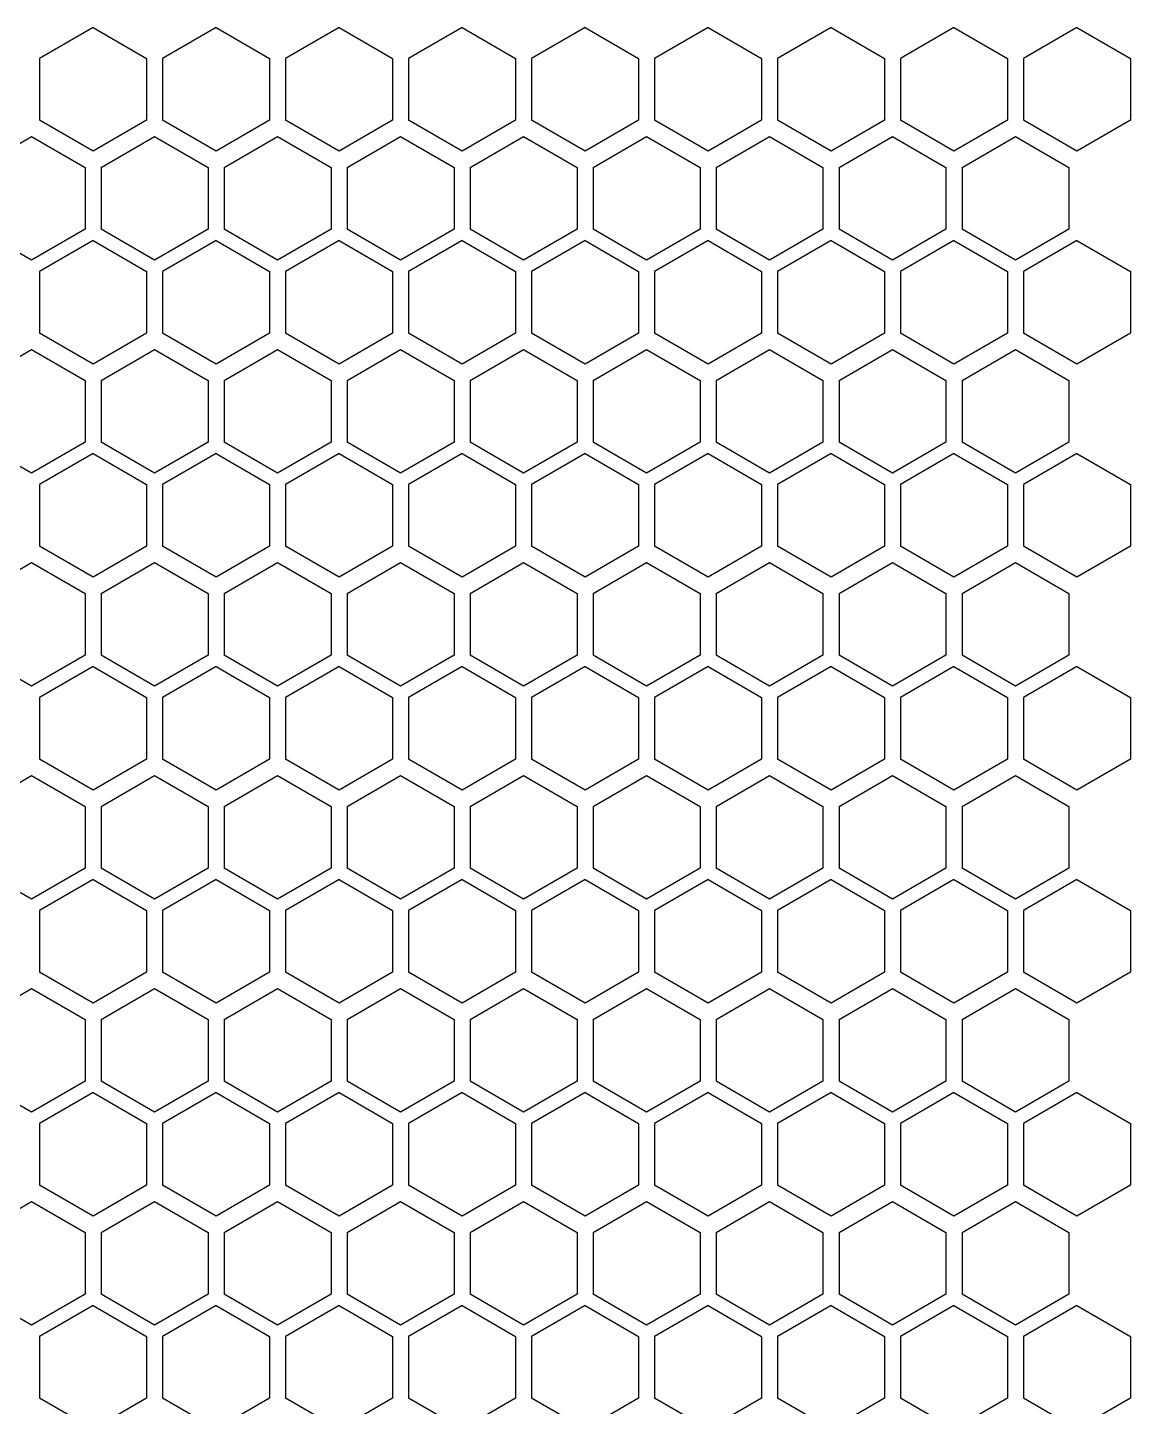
# Model space of a CAD drawing. Header units: millimetres. Extents: x 55614 to 110757, y -66981 to -47484.
# Drawn here: x 78131.7 to 78214.2, y -54660.6 to -54557.5 of the extents above; entities that cross this region are included whole.
import ezdxf

# ---------------------------------------------------------------- set-up
doc = ezdxf.new("R2010")
doc.units = ezdxf.units.MM
doc.layers.add('4215-0412-2-1_0', color=7, linetype='Continuous')
doc.layers.add('THICK', color=7, linetype='Continuous', lineweight=0)

# ---------------------------------------------------------------- blocks, each defined once
blk = doc.blocks.new('RU67I6756')
at = {"layer": '4215-0412-2-1_0', "color": 0, "linetype": 'Continuous'}
for p, q in [((24837.46, 16579.35), (24833.46, 16577.04)), ((24837.46, 16579.35), (24841.46, 16577.04)), ((24846.66, 16579.35), (24842.66, 16577.04)), ((24846.66, 16579.35), (24850.66, 16577.04)), ((24855.86, 16579.35), (24851.86, 16577.04)), ((24855.86, 16579.35), (24859.86, 16577.04)), ((24865.06, 16579.35), (24861.06, 16577.04)), ((24865.06, 16579.35), (24869.06, 16577.04)), ((24874.26, 16579.35), (24870.26, 16577.04)), ((24874.26, 16579.35), (24878.26, 16577.04)), ((24883.46, 16579.35), (24879.46, 16577.04)), ((24883.46, 16579.35), (24887.46, 16577.04)), ((24892.66, 16579.35), (24888.66, 16577.04)), ((24892.66, 16579.35), (24896.66, 16577.04)), ((24901.86, 16579.35), (24897.86, 16577.04)), ((24901.86, 16579.35), (24905.86, 16577.04)), ((24911.06, 16579.35), (24907.06, 16577.04)), ((24911.06, 16579.35), (24915.06, 16577.04)), ((24833.46, 16577.04), (24833.46, 16572.42)), ((24841.46, 16577.04), (24841.46, 16572.42)), ((24842.66, 16577.04), (24842.66, 16572.42)), ((24850.66, 16577.04), (24850.66, 16572.42)), ((24851.86, 16577.04), (24851.86, 16572.42)), ((24859.86, 16577.04), (24859.86, 16572.42)), ((24861.06, 16577.04), (24861.06, 16572.42)), ((24869.06, 16577.04), (24869.06, 16572.42)), ((24870.26, 16577.04), (24870.26, 16572.42)), ((24878.26, 16577.04), (24878.26, 16572.42)), ((24879.46, 16577.04), (24879.46, 16572.42)), ((24887.46, 16577.04), (24887.46, 16572.42)), ((24888.66, 16577.04), (24888.66, 16572.42)), ((24896.66, 16577.04), (24896.66, 16572.42)), ((24897.86, 16577.04), (24897.86, 16572.42)), ((24905.86, 16577.04), (24905.86, 16572.42)), ((24907.06, 16577.04), (24907.06, 16572.42)), ((24915.06, 16577.04), (24915.06, 16572.42)), ((24837.46, 16570.11), (24833.46, 16572.42)), ((24841.46, 16572.42), (24837.46, 16570.11)), ((24846.66, 16570.11), (24842.66, 16572.42)), ((24850.66, 16572.42), (24846.66, 16570.11)), ((24855.86, 16570.11), (24851.86, 16572.42)), ((24859.86, 16572.42), (24855.86, 16570.11)), ((24865.06, 16570.11), (24861.06, 16572.42)), ((24869.06, 16572.42), (24865.06, 16570.11)), ((24874.26, 16570.11), (24870.26, 16572.42)), ((24878.26, 16572.42), (24874.26, 16570.11)), ((24883.46, 16570.11), (24879.46, 16572.42)), ((24887.46, 16572.42), (24883.46, 16570.11)), ((24892.66, 16570.11), (24888.66, 16572.42)), ((24896.66, 16572.42), (24892.66, 16570.11)), ((24901.86, 16570.11), (24897.86, 16572.42)), ((24905.86, 16572.42), (24901.86, 16570.11)), ((24911.06, 16570.11), (24907.06, 16572.42)), ((24915.06, 16572.42), (24911.06, 16570.11)), ((24828.86, 16568.89), (24832.86, 16571.2)), ((24832.86, 16571.2), (24836.86, 16568.89)), ((24838.06, 16568.89), (24842.06, 16571.2)), ((24842.06, 16571.2), (24846.06, 16568.89)), ((24847.26, 16568.89), (24851.26, 16571.2)), ((24851.26, 16571.2), (24855.26, 16568.89)), ((24856.46, 16568.89), (24860.46, 16571.2)), ((24860.46, 16571.2), (24864.46, 16568.89)), ((24865.66, 16568.89), (24869.66, 16571.2)), ((24869.66, 16571.2), (24873.66, 16568.89)), ((24874.86, 16568.89), (24878.86, 16571.2)), ((24878.86, 16571.2), (24882.86, 16568.89)), ((24884.06, 16568.89), (24888.06, 16571.2)), ((24888.06, 16571.2), (24892.06, 16568.89)), ((24893.26, 16568.89), (24897.26, 16571.2)), ((24897.26, 16571.2), (24901.26, 16568.89)), ((24902.46, 16568.89), (24906.46, 16571.2)), ((24906.46, 16571.2), (24910.46, 16568.89)), ((24836.86, 16568.89), (24836.86, 16564.27)), ((24838.06, 16568.89), (24838.06, 16564.27)), ((24846.06, 16568.89), (24846.06, 16564.27)), ((24847.26, 16568.89), (24847.26, 16564.27)), ((24855.26, 16568.89), (24855.26, 16564.27)), ((24856.46, 16568.89), (24856.46, 16564.27)), ((24864.46, 16568.89), (24864.46, 16564.27)), ((24865.66, 16568.89), (24865.66, 16564.27)), ((24873.66, 16568.89), (24873.66, 16564.27)), ((24874.86, 16568.89), (24874.86, 16564.27)), ((24882.86, 16568.89), (24882.86, 16564.27)), ((24884.06, 16568.89), (24884.06, 16564.27)), ((24892.06, 16568.89), (24892.06, 16564.27)), ((24893.26, 16568.89), (24893.26, 16564.27)), ((24901.26, 16568.89), (24901.26, 16564.27)), ((24902.46, 16568.89), (24902.46, 16564.27)), ((24910.46, 16568.89), (24910.46, 16564.27)), ((24832.86, 16561.96), (24828.86, 16564.27)), ((24836.86, 16564.27), (24832.86, 16561.96)), ((24842.06, 16561.96), (24838.06, 16564.27)), ((24846.06, 16564.27), (24842.06, 16561.96)), ((24851.26, 16561.96), (24847.26, 16564.27)), ((24855.26, 16564.27), (24851.26, 16561.96)), ((24860.46, 16561.96), (24856.46, 16564.27)), ((24864.46, 16564.27), (24860.46, 16561.96)), ((24869.66, 16561.96), (24865.66, 16564.27)), ((24873.66, 16564.27), (24869.66, 16561.96)), ((24878.86, 16561.96), (24874.86, 16564.27)), ((24882.86, 16564.27), (24878.86, 16561.96)), ((24888.06, 16561.96), (24884.06, 16564.27)), ((24892.06, 16564.27), (24888.06, 16561.96)), ((24897.26, 16561.96), (24893.26, 16564.27)), ((24901.26, 16564.27), (24897.26, 16561.96)), ((24906.46, 16561.96), (24902.46, 16564.27)), ((24910.46, 16564.27), (24906.46, 16561.96)), ((24837.46, 16563.42), (24833.46, 16561.11)), ((24837.46, 16563.42), (24841.46, 16561.11)), ((24846.66, 16563.42), (24842.66, 16561.11)), ((24846.66, 16563.42), (24850.66, 16561.11)), ((24855.86, 16563.42), (24851.86, 16561.11)), ((24855.86, 16563.42), (24859.86, 16561.11)), ((24865.06, 16563.42), (24861.06, 16561.11)), ((24865.06, 16563.42), (24869.06, 16561.11)), ((24874.26, 16563.42), (24870.26, 16561.11)), ((24874.26, 16563.42), (24878.26, 16561.11)), ((24883.46, 16563.42), (24879.46, 16561.11)), ((24883.46, 16563.42), (24887.46, 16561.11)), ((24892.66, 16563.42), (24888.66, 16561.11)), ((24892.66, 16563.42), (24896.66, 16561.11)), ((24901.86, 16563.42), (24897.86, 16561.11)), ((24901.86, 16563.42), (24905.86, 16561.11)), ((24911.06, 16563.42), (24907.06, 16561.11)), ((24911.06, 16563.42), (24915.06, 16561.11)), ((24833.46, 16561.11), (24833.46, 16556.49)), ((24841.46, 16561.11), (24841.46, 16556.49)), ((24842.66, 16561.11), (24842.66, 16556.49)), ((24850.66, 16561.11), (24850.66, 16556.49)), ((24851.86, 16561.11), (24851.86, 16556.49)), ((24859.86, 16561.11), (24859.86, 16556.49)), ((24861.06, 16561.11), (24861.06, 16556.49)), ((24869.06, 16561.11), (24869.06, 16556.49)), ((24870.26, 16561.11), (24870.26, 16556.49)), ((24878.26, 16561.11), (24878.26, 16556.49)), ((24879.46, 16561.11), (24879.46, 16556.49)), ((24887.46, 16561.11), (24887.46, 16556.49)), ((24888.66, 16561.11), (24888.66, 16556.49)), ((24896.66, 16561.11), (24896.66, 16556.49)), ((24897.86, 16561.11), (24897.86, 16556.49)), ((24905.86, 16561.11), (24905.86, 16556.49)), ((24907.06, 16561.11), (24907.06, 16556.49)), ((24915.06, 16561.11), (24915.06, 16556.49)), ((24837.46, 16554.18), (24833.46, 16556.49)), ((24841.46, 16556.49), (24837.46, 16554.18)), ((24846.66, 16554.18), (24842.66, 16556.49)), ((24850.66, 16556.49), (24846.66, 16554.18)), ((24855.86, 16554.18), (24851.86, 16556.49)), ((24859.86, 16556.49), (24855.86, 16554.18)), ((24865.06, 16554.18), (24861.06, 16556.49)), ((24869.06, 16556.49), (24865.06, 16554.18)), ((24874.26, 16554.18), (24870.26, 16556.49)), ((24878.26, 16556.49), (24874.26, 16554.18)), ((24883.46, 16554.18), (24879.46, 16556.49)), ((24887.46, 16556.49), (24883.46, 16554.18)), ((24892.66, 16554.18), (24888.66, 16556.49)), ((24896.66, 16556.49), (24892.66, 16554.18)), ((24901.86, 16554.18), (24897.86, 16556.49)), ((24905.86, 16556.49), (24901.86, 16554.18)), ((24911.06, 16554.18), (24907.06, 16556.49)), ((24915.06, 16556.49), (24911.06, 16554.18)), ((24828.86, 16552.96), (24832.86, 16555.27)), ((24832.86, 16555.27), (24836.86, 16552.96)), ((24838.06, 16552.96), (24842.06, 16555.27)), ((24842.06, 16555.27), (24846.06, 16552.96)), ((24847.26, 16552.96), (24851.26, 16555.27)), ((24851.26, 16555.27), (24855.26, 16552.96)), ((24856.46, 16552.96), (24860.46, 16555.27)), ((24860.46, 16555.27), (24864.46, 16552.96)), ((24865.66, 16552.96), (24869.66, 16555.27)), ((24869.66, 16555.27), (24873.66, 16552.96)), ((24874.86, 16552.96), (24878.86, 16555.27)), ((24878.86, 16555.27), (24882.86, 16552.96)), ((24884.06, 16552.96), (24888.06, 16555.27)), ((24888.06, 16555.27), (24892.06, 16552.96)), ((24893.26, 16552.96), (24897.26, 16555.27)), ((24897.26, 16555.27), (24901.26, 16552.96)), ((24902.46, 16552.96), (24906.46, 16555.27)), ((24906.46, 16555.27), (24910.46, 16552.96)), ((24836.86, 16552.96), (24836.86, 16548.34)), ((24838.06, 16552.96), (24838.06, 16548.34)), ((24846.06, 16552.96), (24846.06, 16548.34)), ((24847.26, 16552.96), (24847.26, 16548.34)), ((24855.26, 16552.96), (24855.26, 16548.34)), ((24856.46, 16552.96), (24856.46, 16548.34)), ((24864.46, 16552.96), (24864.46, 16548.34)), ((24865.66, 16552.96), (24865.66, 16548.34)), ((24873.66, 16552.96), (24873.66, 16548.34)), ((24874.86, 16552.96), (24874.86, 16548.34)), ((24882.86, 16552.96), (24882.86, 16548.34)), ((24884.06, 16552.96), (24884.06, 16548.34)), ((24892.06, 16552.96), (24892.06, 16548.34)), ((24893.26, 16552.96), (24893.26, 16548.34)), ((24901.26, 16552.96), (24901.26, 16548.34)), ((24902.46, 16552.96), (24902.46, 16548.34)), ((24910.46, 16552.96), (24910.46, 16548.34)), ((24832.86, 16546.03), (24828.86, 16548.34)), ((24836.86, 16548.34), (24832.86, 16546.03)), ((24842.06, 16546.03), (24838.06, 16548.34)), ((24846.06, 16548.34), (24842.06, 16546.03)), ((24851.26, 16546.03), (24847.26, 16548.34)), ((24855.26, 16548.34), (24851.26, 16546.03)), ((24860.46, 16546.03), (24856.46, 16548.34)), ((24864.46, 16548.34), (24860.46, 16546.03)), ((24869.66, 16546.03), (24865.66, 16548.34)), ((24873.66, 16548.34), (24869.66, 16546.03)), ((24878.86, 16546.03), (24874.86, 16548.34)), ((24882.86, 16548.34), (24878.86, 16546.03)), ((24888.06, 16546.03), (24884.06, 16548.34)), ((24892.06, 16548.34), (24888.06, 16546.03)), ((24897.26, 16546.03), (24893.26, 16548.34)), ((24901.26, 16548.34), (24897.26, 16546.03)), ((24906.46, 16546.03), (24902.46, 16548.34)), ((24910.46, 16548.34), (24906.46, 16546.03)), ((24837.46, 16547.49), (24833.46, 16545.18)), ((24837.46, 16547.49), (24841.46, 16545.18)), ((24846.66, 16547.49), (24842.66, 16545.18)), ((24846.66, 16547.49), (24850.66, 16545.18)), ((24855.86, 16547.49), (24851.86, 16545.18)), ((24855.86, 16547.49), (24859.86, 16545.18)), ((24865.06, 16547.49), (24861.06, 16545.18)), ((24865.06, 16547.49), (24869.06, 16545.18)), ((24874.26, 16547.49), (24870.26, 16545.18)), ((24874.26, 16547.49), (24878.26, 16545.18)), ((24883.46, 16547.49), (24879.46, 16545.18)), ((24883.46, 16547.49), (24887.46, 16545.18)), ((24892.66, 16547.49), (24888.66, 16545.18)), ((24892.66, 16547.49), (24896.66, 16545.18)), ((24901.86, 16547.49), (24897.86, 16545.18)), ((24901.86, 16547.49), (24905.86, 16545.18)), ((24911.06, 16547.49), (24907.06, 16545.18)), ((24911.06, 16547.49), (24915.06, 16545.18)), ((24833.46, 16545.18), (24833.46, 16540.56)), ((24841.46, 16545.18), (24841.46, 16540.56)), ((24842.66, 16545.18), (24842.66, 16540.56)), ((24850.66, 16545.18), (24850.66, 16540.56)), ((24851.86, 16545.18), (24851.86, 16540.56)), ((24859.86, 16545.18), (24859.86, 16540.56)), ((24861.06, 16545.18), (24861.06, 16540.56)), ((24869.06, 16545.18), (24869.06, 16540.56)), ((24870.26, 16545.18), (24870.26, 16540.56)), ((24878.26, 16545.18), (24878.26, 16540.56)), ((24879.46, 16545.18), (24879.46, 16540.56)), ((24887.46, 16545.18), (24887.46, 16540.56)), ((24888.66, 16545.18), (24888.66, 16540.56)), ((24896.66, 16545.18), (24896.66, 16540.56)), ((24897.86, 16545.18), (24897.86, 16540.56)), ((24905.86, 16545.18), (24905.86, 16540.56)), ((24907.06, 16545.18), (24907.06, 16540.56)), ((24915.06, 16545.18), (24915.06, 16540.56)), ((24837.46, 16538.25), (24833.46, 16540.56)), ((24841.46, 16540.56), (24837.46, 16538.25)), ((24846.66, 16538.25), (24842.66, 16540.56)), ((24850.66, 16540.56), (24846.66, 16538.25)), ((24855.86, 16538.25), (24851.86, 16540.56)), ((24859.86, 16540.56), (24855.86, 16538.25)), ((24865.06, 16538.25), (24861.06, 16540.56)), ((24869.06, 16540.56), (24865.06, 16538.25)), ((24874.26, 16538.25), (24870.26, 16540.56)), ((24878.26, 16540.56), (24874.26, 16538.25)), ((24883.46, 16538.25), (24879.46, 16540.56)), ((24887.46, 16540.56), (24883.46, 16538.25)), ((24892.66, 16538.25), (24888.66, 16540.56)), ((24896.66, 16540.56), (24892.66, 16538.25)), ((24901.86, 16538.25), (24897.86, 16540.56)), ((24905.86, 16540.56), (24901.86, 16538.25)), ((24911.06, 16538.25), (24907.06, 16540.56)), ((24915.06, 16540.56), (24911.06, 16538.25)), ((24828.86, 16537.03), (24832.86, 16539.34)), ((24832.86, 16539.34), (24836.86, 16537.03)), ((24838.06, 16537.03), (24842.06, 16539.34)), ((24842.06, 16539.34), (24846.06, 16537.03)), ((24847.26, 16537.03), (24851.26, 16539.34)), ((24851.26, 16539.34), (24855.26, 16537.03)), ((24856.46, 16537.03), (24860.46, 16539.34)), ((24860.46, 16539.34), (24864.46, 16537.03)), ((24865.66, 16537.03), (24869.66, 16539.34)), ((24869.66, 16539.34), (24873.66, 16537.03)), ((24874.86, 16537.03), (24878.86, 16539.34)), ((24878.86, 16539.34), (24882.86, 16537.03)), ((24884.06, 16537.03), (24888.06, 16539.34)), ((24888.06, 16539.34), (24892.06, 16537.03)), ((24893.26, 16537.03), (24897.26, 16539.34)), ((24897.26, 16539.34), (24901.26, 16537.03)), ((24902.46, 16537.03), (24906.46, 16539.34)), ((24906.46, 16539.34), (24910.46, 16537.03)), ((24836.86, 16537.03), (24836.86, 16532.41)), ((24838.06, 16537.03), (24838.06, 16532.41)), ((24846.06, 16537.03), (24846.06, 16532.41)), ((24847.26, 16537.03), (24847.26, 16532.41)), ((24855.26, 16537.03), (24855.26, 16532.41)), ((24856.46, 16537.03), (24856.46, 16532.41)), ((24864.46, 16537.03), (24864.46, 16532.41)), ((24865.66, 16537.03), (24865.66, 16532.41)), ((24873.66, 16537.03), (24873.66, 16532.41)), ((24874.86, 16537.03), (24874.86, 16532.41)), ((24882.86, 16537.03), (24882.86, 16532.41)), ((24884.06, 16537.03), (24884.06, 16532.41)), ((24892.06, 16537.03), (24892.06, 16532.41)), ((24893.26, 16537.03), (24893.26, 16532.41)), ((24901.26, 16537.03), (24901.26, 16532.41)), ((24902.46, 16537.03), (24902.46, 16532.41)), ((24910.46, 16537.03), (24910.46, 16532.41)), ((24832.86, 16530.1), (24828.86, 16532.41)), ((24836.86, 16532.41), (24832.86, 16530.1)), ((24842.06, 16530.1), (24838.06, 16532.41)), ((24846.06, 16532.41), (24842.06, 16530.1)), ((24851.26, 16530.1), (24847.26, 16532.41)), ((24855.26, 16532.41), (24851.26, 16530.1)), ((24860.46, 16530.1), (24856.46, 16532.41)), ((24864.46, 16532.41), (24860.46, 16530.1)), ((24869.66, 16530.1), (24865.66, 16532.41)), ((24873.66, 16532.41), (24869.66, 16530.1)), ((24878.86, 16530.1), (24874.86, 16532.41)), ((24882.86, 16532.41), (24878.86, 16530.1)), ((24888.06, 16530.1), (24884.06, 16532.41)), ((24892.06, 16532.41), (24888.06, 16530.1)), ((24897.26, 16530.1), (24893.26, 16532.41)), ((24901.26, 16532.41), (24897.26, 16530.1)), ((24906.46, 16530.1), (24902.46, 16532.41)), ((24910.46, 16532.41), (24906.46, 16530.1)), ((24837.46, 16531.56), (24833.46, 16529.25)), ((24837.46, 16531.56), (24841.46, 16529.25)), ((24846.66, 16531.56), (24842.66, 16529.25)), ((24846.66, 16531.56), (24850.66, 16529.25)), ((24855.86, 16531.56), (24851.86, 16529.25)), ((24855.86, 16531.56), (24859.86, 16529.25)), ((24865.06, 16531.56), (24861.06, 16529.25)), ((24865.06, 16531.56), (24869.06, 16529.25)), ((24874.26, 16531.56), (24870.26, 16529.25)), ((24874.26, 16531.56), (24878.26, 16529.25)), ((24883.46, 16531.56), (24879.46, 16529.25)), ((24883.46, 16531.56), (24887.46, 16529.25)), ((24892.66, 16531.56), (24888.66, 16529.25)), ((24892.66, 16531.56), (24896.66, 16529.25)), ((24901.86, 16531.56), (24897.86, 16529.25)), ((24901.86, 16531.56), (24905.86, 16529.25)), ((24911.06, 16531.56), (24907.06, 16529.25)), ((24911.06, 16531.56), (24915.06, 16529.25)), ((24833.46, 16529.25), (24833.46, 16524.63)), ((24841.46, 16529.25), (24841.46, 16524.63)), ((24842.66, 16529.25), (24842.66, 16524.63)), ((24850.66, 16529.25), (24850.66, 16524.63)), ((24851.86, 16529.25), (24851.86, 16524.63)), ((24859.86, 16529.25), (24859.86, 16524.63)), ((24861.06, 16529.25), (24861.06, 16524.63)), ((24869.06, 16529.25), (24869.06, 16524.63)), ((24870.26, 16529.25), (24870.26, 16524.63)), ((24878.26, 16529.25), (24878.26, 16524.63)), ((24879.46, 16529.25), (24879.46, 16524.63)), ((24887.46, 16529.25), (24887.46, 16524.63)), ((24888.66, 16529.25), (24888.66, 16524.63)), ((24896.66, 16529.25), (24896.66, 16524.63)), ((24897.86, 16529.25), (24897.86, 16524.63)), ((24905.86, 16529.25), (24905.86, 16524.63)), ((24907.06, 16529.25), (24907.06, 16524.63)), ((24915.06, 16529.25), (24915.06, 16524.63)), ((24837.46, 16522.32), (24833.46, 16524.63)), ((24841.46, 16524.63), (24837.46, 16522.32)), ((24846.66, 16522.32), (24842.66, 16524.63)), ((24850.66, 16524.63), (24846.66, 16522.32)), ((24855.86, 16522.32), (24851.86, 16524.63)), ((24859.86, 16524.63), (24855.86, 16522.32)), ((24865.06, 16522.32), (24861.06, 16524.63)), ((24869.06, 16524.63), (24865.06, 16522.32)), ((24874.26, 16522.32), (24870.26, 16524.63)), ((24878.26, 16524.63), (24874.26, 16522.32)), ((24883.46, 16522.32), (24879.46, 16524.63)), ((24887.46, 16524.63), (24883.46, 16522.32)), ((24892.66, 16522.32), (24888.66, 16524.63)), ((24896.66, 16524.63), (24892.66, 16522.32)), ((24901.86, 16522.32), (24897.86, 16524.63)), ((24905.86, 16524.63), (24901.86, 16522.32)), ((24911.06, 16522.32), (24907.06, 16524.63)), ((24915.06, 16524.63), (24911.06, 16522.32)), ((24828.86, 16521.1), (24832.86, 16523.41)), ((24832.86, 16523.41), (24836.86, 16521.1)), ((24838.06, 16521.1), (24842.06, 16523.41)), ((24842.06, 16523.41), (24846.06, 16521.1)), ((24847.26, 16521.1), (24851.26, 16523.41)), ((24851.26, 16523.41), (24855.26, 16521.1)), ((24856.46, 16521.1), (24860.46, 16523.41)), ((24860.46, 16523.41), (24864.46, 16521.1)), ((24865.66, 16521.1), (24869.66, 16523.41)), ((24869.66, 16523.41), (24873.66, 16521.1)), ((24874.86, 16521.1), (24878.86, 16523.41)), ((24878.86, 16523.41), (24882.86, 16521.1)), ((24884.06, 16521.1), (24888.06, 16523.41)), ((24888.06, 16523.41), (24892.06, 16521.1)), ((24893.26, 16521.1), (24897.26, 16523.41)), ((24897.26, 16523.41), (24901.26, 16521.1)), ((24902.46, 16521.1), (24906.46, 16523.41)), ((24906.46, 16523.41), (24910.46, 16521.1)), ((24836.86, 16521.1), (24836.86, 16516.48)), ((24838.06, 16521.1), (24838.06, 16516.48)), ((24846.06, 16521.1), (24846.06, 16516.48)), ((24847.26, 16521.1), (24847.26, 16516.48)), ((24855.26, 16521.1), (24855.26, 16516.48)), ((24856.46, 16521.1), (24856.46, 16516.48)), ((24864.46, 16521.1), (24864.46, 16516.48)), ((24865.66, 16521.1), (24865.66, 16516.48)), ((24873.66, 16521.1), (24873.66, 16516.48)), ((24874.86, 16521.1), (24874.86, 16516.48)), ((24882.86, 16521.1), (24882.86, 16516.48)), ((24884.06, 16521.1), (24884.06, 16516.48)), ((24892.06, 16521.1), (24892.06, 16516.48)), ((24893.26, 16521.1), (24893.26, 16516.48)), ((24901.26, 16521.1), (24901.26, 16516.48)), ((24902.46, 16521.1), (24902.46, 16516.48)), ((24910.46, 16521.1), (24910.46, 16516.48)), ((24832.86, 16514.17), (24828.86, 16516.48)), ((24836.86, 16516.48), (24832.86, 16514.17)), ((24842.06, 16514.17), (24838.06, 16516.48)), ((24846.06, 16516.48), (24842.06, 16514.17)), ((24851.26, 16514.17), (24847.26, 16516.48)), ((24855.26, 16516.48), (24851.26, 16514.17)), ((24860.46, 16514.17), (24856.46, 16516.48)), ((24864.46, 16516.48), (24860.46, 16514.17)), ((24869.66, 16514.17), (24865.66, 16516.48)), ((24873.66, 16516.48), (24869.66, 16514.17)), ((24878.86, 16514.17), (24874.86, 16516.48)), ((24882.86, 16516.48), (24878.86, 16514.17)), ((24888.06, 16514.17), (24884.06, 16516.48)), ((24892.06, 16516.48), (24888.06, 16514.17)), ((24897.26, 16514.17), (24893.26, 16516.48)), ((24901.26, 16516.48), (24897.26, 16514.17)), ((24906.46, 16514.17), (24902.46, 16516.48)), ((24910.46, 16516.48), (24906.46, 16514.17)), ((24837.46, 16515.63), (24833.46, 16513.32)), ((24837.46, 16515.63), (24841.46, 16513.32)), ((24846.66, 16515.63), (24842.66, 16513.32)), ((24846.66, 16515.63), (24850.66, 16513.32)), ((24855.86, 16515.63), (24851.86, 16513.32)), ((24855.86, 16515.63), (24859.86, 16513.32)), ((24865.06, 16515.63), (24861.06, 16513.32)), ((24865.06, 16515.63), (24869.06, 16513.32)), ((24874.26, 16515.63), (24870.26, 16513.32)), ((24874.26, 16515.63), (24878.26, 16513.32)), ((24883.46, 16515.63), (24879.46, 16513.32)), ((24883.46, 16515.63), (24887.46, 16513.32)), ((24892.66, 16515.63), (24888.66, 16513.32)), ((24892.66, 16515.63), (24896.66, 16513.32)), ((24901.86, 16515.63), (24897.86, 16513.32)), ((24901.86, 16515.63), (24905.86, 16513.32)), ((24911.06, 16515.63), (24907.06, 16513.32)), ((24911.06, 16515.63), (24915.06, 16513.32)), ((24833.46, 16513.32), (24833.46, 16508.7)), ((24841.46, 16513.32), (24841.46, 16508.7)), ((24842.66, 16513.32), (24842.66, 16508.7)), ((24850.66, 16513.32), (24850.66, 16508.7)), ((24851.86, 16513.32), (24851.86, 16508.7)), ((24859.86, 16513.32), (24859.86, 16508.7)), ((24861.06, 16513.32), (24861.06, 16508.7)), ((24869.06, 16513.32), (24869.06, 16508.7)), ((24870.26, 16513.32), (24870.26, 16508.7)), ((24878.26, 16513.32), (24878.26, 16508.7)), ((24879.46, 16513.32), (24879.46, 16508.7)), ((24887.46, 16513.32), (24887.46, 16508.7)), ((24888.66, 16513.32), (24888.66, 16508.7)), ((24896.66, 16513.32), (24896.66, 16508.7)), ((24897.86, 16513.32), (24897.86, 16508.7)), ((24905.86, 16513.32), (24905.86, 16508.7)), ((24907.06, 16513.32), (24907.06, 16508.7)), ((24915.06, 16513.32), (24915.06, 16508.7)), ((24837.46, 16506.39), (24833.46, 16508.7)), ((24841.46, 16508.7), (24837.46, 16506.39)), ((24846.66, 16506.39), (24842.66, 16508.7)), ((24850.66, 16508.7), (24846.66, 16506.39)), ((24855.86, 16506.39), (24851.86, 16508.7)), ((24859.86, 16508.7), (24855.86, 16506.39)), ((24865.06, 16506.39), (24861.06, 16508.7)), ((24869.06, 16508.7), (24865.06, 16506.39)), ((24874.26, 16506.39), (24870.26, 16508.7)), ((24878.26, 16508.7), (24874.26, 16506.39)), ((24883.46, 16506.39), (24879.46, 16508.7)), ((24887.46, 16508.7), (24883.46, 16506.39)), ((24892.66, 16506.39), (24888.66, 16508.7)), ((24896.66, 16508.7), (24892.66, 16506.39)), ((24901.86, 16506.39), (24897.86, 16508.7)), ((24905.86, 16508.7), (24901.86, 16506.39)), ((24911.06, 16506.39), (24907.06, 16508.7)), ((24915.06, 16508.7), (24911.06, 16506.39)), ((24828.86, 16505.17), (24832.86, 16507.48)), ((24832.86, 16507.48), (24836.86, 16505.17)), ((24838.06, 16505.17), (24842.06, 16507.48)), ((24842.06, 16507.48), (24846.06, 16505.17)), ((24847.26, 16505.17), (24851.26, 16507.48)), ((24851.26, 16507.48), (24855.26, 16505.17)), ((24856.46, 16505.17), (24860.46, 16507.48)), ((24860.46, 16507.48), (24864.46, 16505.17)), ((24865.66, 16505.17), (24869.66, 16507.48)), ((24869.66, 16507.48), (24873.66, 16505.17)), ((24874.86, 16505.17), (24878.86, 16507.48)), ((24878.86, 16507.48), (24882.86, 16505.17)), ((24884.06, 16505.17), (24888.06, 16507.48)), ((24888.06, 16507.48), (24892.06, 16505.17)), ((24893.26, 16505.17), (24897.26, 16507.48)), ((24897.26, 16507.48), (24901.26, 16505.17)), ((24902.46, 16505.17), (24906.46, 16507.48)), ((24906.46, 16507.48), (24910.46, 16505.17)), ((24836.86, 16505.17), (24836.86, 16500.55)), ((24838.06, 16505.17), (24838.06, 16500.55)), ((24846.06, 16505.17), (24846.06, 16500.55)), ((24847.26, 16505.17), (24847.26, 16500.55)), ((24855.26, 16505.17), (24855.26, 16500.55)), ((24856.46, 16505.17), (24856.46, 16500.55)), ((24864.46, 16505.17), (24864.46, 16500.55)), ((24865.66, 16505.17), (24865.66, 16500.55)), ((24873.66, 16505.17), (24873.66, 16500.55)), ((24874.86, 16505.17), (24874.86, 16500.55)), ((24882.86, 16505.17), (24882.86, 16500.55)), ((24884.06, 16505.17), (24884.06, 16500.55)), ((24892.06, 16505.17), (24892.06, 16500.55)), ((24893.26, 16505.17), (24893.26, 16500.55)), ((24901.26, 16505.17), (24901.26, 16500.55)), ((24902.46, 16505.17), (24902.46, 16500.55)), ((24910.46, 16505.17), (24910.46, 16500.55)), ((24832.86, 16498.24), (24828.86, 16500.55)), ((24836.86, 16500.55), (24832.86, 16498.24)), ((24842.06, 16498.24), (24838.06, 16500.55)), ((24846.06, 16500.55), (24842.06, 16498.24)), ((24851.26, 16498.24), (24847.26, 16500.55)), ((24855.26, 16500.55), (24851.26, 16498.24)), ((24860.46, 16498.24), (24856.46, 16500.55)), ((24864.46, 16500.55), (24860.46, 16498.24)), ((24869.66, 16498.24), (24865.66, 16500.55)), ((24873.66, 16500.55), (24869.66, 16498.24)), ((24878.86, 16498.24), (24874.86, 16500.55)), ((24882.86, 16500.55), (24878.86, 16498.24)), ((24888.06, 16498.24), (24884.06, 16500.55)), ((24892.06, 16500.55), (24888.06, 16498.24)), ((24897.26, 16498.24), (24893.26, 16500.55)), ((24901.26, 16500.55), (24897.26, 16498.24)), ((24906.46, 16498.24), (24902.46, 16500.55)), ((24910.46, 16500.55), (24906.46, 16498.24)), ((24837.46, 16499.7), (24833.46, 16497.39)), ((24837.46, 16499.7), (24841.46, 16497.39)), ((24846.66, 16499.7), (24842.66, 16497.39)), ((24846.66, 16499.7), (24850.66, 16497.39)), ((24855.86, 16499.7), (24851.86, 16497.39)), ((24855.86, 16499.7), (24859.86, 16497.39)), ((24865.06, 16499.7), (24861.06, 16497.39)), ((24865.06, 16499.7), (24869.06, 16497.39)), ((24874.26, 16499.7), (24870.26, 16497.39)), ((24874.26, 16499.7), (24878.26, 16497.39)), ((24883.46, 16499.7), (24879.46, 16497.39)), ((24883.46, 16499.7), (24887.46, 16497.39)), ((24892.66, 16499.7), (24888.66, 16497.39)), ((24892.66, 16499.7), (24896.66, 16497.39)), ((24901.86, 16499.7), (24897.86, 16497.39)), ((24901.86, 16499.7), (24905.86, 16497.39)), ((24911.06, 16499.7), (24907.06, 16497.39)), ((24911.06, 16499.7), (24915.06, 16497.39)), ((24833.46, 16497.39), (24833.46, 16492.77)), ((24841.46, 16497.39), (24841.46, 16492.77)), ((24842.66, 16497.39), (24842.66, 16492.77)), ((24850.66, 16497.39), (24850.66, 16492.77)), ((24851.86, 16497.39), (24851.86, 16492.77)), ((24859.86, 16497.39), (24859.86, 16492.77)), ((24861.06, 16497.39), (24861.06, 16492.77)), ((24869.06, 16497.39), (24869.06, 16492.77)), ((24870.26, 16497.39), (24870.26, 16492.77)), ((24878.26, 16497.39), (24878.26, 16492.77)), ((24879.46, 16497.39), (24879.46, 16492.77)), ((24887.46, 16497.39), (24887.46, 16492.77)), ((24888.66, 16497.39), (24888.66, 16492.77)), ((24896.66, 16497.39), (24896.66, 16492.77)), ((24897.86, 16497.39), (24897.86, 16492.77)), ((24905.86, 16497.39), (24905.86, 16492.77)), ((24907.06, 16497.39), (24907.06, 16492.77)), ((24915.06, 16497.39), (24915.06, 16492.77)), ((24837.46, 16490.46), (24833.46, 16492.77)), ((24841.46, 16492.77), (24837.46, 16490.46)), ((24846.66, 16490.46), (24842.66, 16492.77)), ((24850.66, 16492.77), (24846.66, 16490.46)), ((24855.86, 16490.46), (24851.86, 16492.77)), ((24859.86, 16492.77), (24855.86, 16490.46)), ((24865.06, 16490.46), (24861.06, 16492.77)), ((24869.06, 16492.77), (24865.06, 16490.46)), ((24874.26, 16490.46), (24870.26, 16492.77)), ((24878.26, 16492.77), (24874.26, 16490.46)), ((24883.46, 16490.46), (24879.46, 16492.77)), ((24887.46, 16492.77), (24883.46, 16490.46)), ((24892.66, 16490.46), (24888.66, 16492.77)), ((24896.66, 16492.77), (24892.66, 16490.46)), ((24901.86, 16490.46), (24897.86, 16492.77)), ((24905.86, 16492.77), (24901.86, 16490.46)), ((24911.06, 16490.46), (24907.06, 16492.77)), ((24915.06, 16492.77), (24911.06, 16490.46)), ((24828.86, 16489.24), (24832.86, 16491.55)), ((24832.86, 16491.55), (24836.86, 16489.24)), ((24838.06, 16489.24), (24842.06, 16491.55)), ((24842.06, 16491.55), (24846.06, 16489.24)), ((24847.26, 16489.24), (24851.26, 16491.55)), ((24851.26, 16491.55), (24855.26, 16489.24)), ((24856.46, 16489.24), (24860.46, 16491.55)), ((24860.46, 16491.55), (24864.46, 16489.24)), ((24865.66, 16489.24), (24869.66, 16491.55)), ((24869.66, 16491.55), (24873.66, 16489.24)), ((24874.86, 16489.24), (24878.86, 16491.55)), ((24878.86, 16491.55), (24882.86, 16489.24)), ((24884.06, 16489.24), (24888.06, 16491.55)), ((24888.06, 16491.55), (24892.06, 16489.24)), ((24893.26, 16489.24), (24897.26, 16491.55)), ((24897.26, 16491.55), (24901.26, 16489.24)), ((24902.46, 16489.24), (24906.46, 16491.55)), ((24906.46, 16491.55), (24910.46, 16489.24)), ((24836.86, 16489.24), (24836.86, 16484.62)), ((24838.06, 16489.24), (24838.06, 16484.62)), ((24846.06, 16489.24), (24846.06, 16484.62)), ((24847.26, 16489.24), (24847.26, 16484.62)), ((24855.26, 16489.24), (24855.26, 16484.62)), ((24856.46, 16489.24), (24856.46, 16484.62)), ((24864.46, 16489.24), (24864.46, 16484.62)), ((24865.66, 16489.24), (24865.66, 16484.62)), ((24873.66, 16489.24), (24873.66, 16484.62)), ((24874.86, 16489.24), (24874.86, 16484.62)), ((24882.86, 16489.24), (24882.86, 16484.62)), ((24884.06, 16489.24), (24884.06, 16484.62)), ((24892.06, 16489.24), (24892.06, 16484.62)), ((24893.26, 16489.24), (24893.26, 16484.62)), ((24901.26, 16489.24), (24901.26, 16484.62)), ((24902.46, 16489.24), (24902.46, 16484.62)), ((24910.46, 16489.24), (24910.46, 16484.62)), ((24832.86, 16482.31), (24828.86, 16484.62)), ((24836.86, 16484.62), (24832.86, 16482.31)), ((24837.46, 16483.77), (24833.46, 16481.46)), ((24837.46, 16483.77), (24841.46, 16481.46)), ((24842.06, 16482.31), (24838.06, 16484.62)), ((24846.06, 16484.62), (24842.06, 16482.31)), ((24846.66, 16483.77), (24842.66, 16481.46)), ((24846.66, 16483.77), (24850.66, 16481.46)), ((24851.26, 16482.31), (24847.26, 16484.62)), ((24855.26, 16484.62), (24851.26, 16482.31)), ((24855.86, 16483.77), (24851.86, 16481.46)), ((24855.86, 16483.77), (24859.86, 16481.46)), ((24860.46, 16482.31), (24856.46, 16484.62)), ((24864.46, 16484.62), (24860.46, 16482.31)), ((24865.06, 16483.77), (24861.06, 16481.46)), ((24865.06, 16483.77), (24869.06, 16481.46)), ((24869.66, 16482.31), (24865.66, 16484.62)), ((24873.66, 16484.62), (24869.66, 16482.31)), ((24874.26, 16483.77), (24870.26, 16481.46)), ((24874.26, 16483.77), (24878.26, 16481.46)), ((24878.86, 16482.31), (24874.86, 16484.62)), ((24882.86, 16484.62), (24878.86, 16482.31)), ((24883.46, 16483.77), (24879.46, 16481.46)), ((24883.46, 16483.77), (24887.46, 16481.46)), ((24888.06, 16482.31), (24884.06, 16484.62)), ((24892.06, 16484.62), (24888.06, 16482.31)), ((24892.66, 16483.77), (24888.66, 16481.46)), ((24892.66, 16483.77), (24896.66, 16481.46)), ((24897.26, 16482.31), (24893.26, 16484.62)), ((24901.26, 16484.62), (24897.26, 16482.31)), ((24901.86, 16483.77), (24897.86, 16481.46)), ((24901.86, 16483.77), (24905.86, 16481.46)), ((24906.46, 16482.31), (24902.46, 16484.62)), ((24910.46, 16484.62), (24906.46, 16482.31)), ((24911.06, 16483.77), (24907.06, 16481.46)), ((24911.06, 16483.77), (24915.06, 16481.46)), ((24833.46, 16481.46), (24833.46, 16476.84)), ((24841.46, 16481.46), (24841.46, 16476.84)), ((24842.66, 16481.46), (24842.66, 16476.84)), ((24850.66, 16481.46), (24850.66, 16476.84)), ((24851.86, 16481.46), (24851.86, 16476.84)), ((24859.86, 16481.46), (24859.86, 16476.84)), ((24861.06, 16481.46), (24861.06, 16476.84)), ((24869.06, 16481.46), (24869.06, 16476.84)), ((24870.26, 16481.46), (24870.26, 16476.84)), ((24878.26, 16481.46), (24878.26, 16476.84)), ((24879.46, 16481.46), (24879.46, 16476.84)), ((24887.46, 16481.46), (24887.46, 16476.84)), ((24888.66, 16481.46), (24888.66, 16476.84)), ((24896.66, 16481.46), (24896.66, 16476.84)), ((24897.86, 16481.46), (24897.86, 16476.84)), ((24905.86, 16481.46), (24905.86, 16476.84)), ((24907.06, 16481.46), (24907.06, 16476.84)), ((24915.06, 16481.46), (24915.06, 16476.84)), ((24837.46, 16474.53), (24833.46, 16476.84)), ((24841.46, 16476.84), (24837.46, 16474.53)), ((24846.66, 16474.53), (24842.66, 16476.84)), ((24850.66, 16476.84), (24846.66, 16474.53)), ((24855.86, 16474.53), (24851.86, 16476.84)), ((24859.86, 16476.84), (24855.86, 16474.53)), ((24865.06, 16474.53), (24861.06, 16476.84)), ((24869.06, 16476.84), (24865.06, 16474.53)), ((24874.26, 16474.53), (24870.26, 16476.84)), ((24878.26, 16476.84), (24874.26, 16474.53)), ((24883.46, 16474.53), (24879.46, 16476.84)), ((24887.46, 16476.84), (24883.46, 16474.53)), ((24892.66, 16474.53), (24888.66, 16476.84)), ((24896.66, 16476.84), (24892.66, 16474.53)), ((24901.86, 16474.53), (24897.86, 16476.84)), ((24905.86, 16476.84), (24901.86, 16474.53)), ((24911.06, 16474.53), (24907.06, 16476.84)), ((24915.06, 16476.84), (24911.06, 16474.53))]:
    blk.add_line(p, q, dxfattribs=at)

msp = doc.modelspace()

# ---------------------------------------------------------------- block references
at = {"layer": 'THICK', "lineweight": -3}
msp.add_blockref('RU67I6756', (53299.141, -71136.859), dxfattribs=at)

doc.saveas('drawing.dxf')
